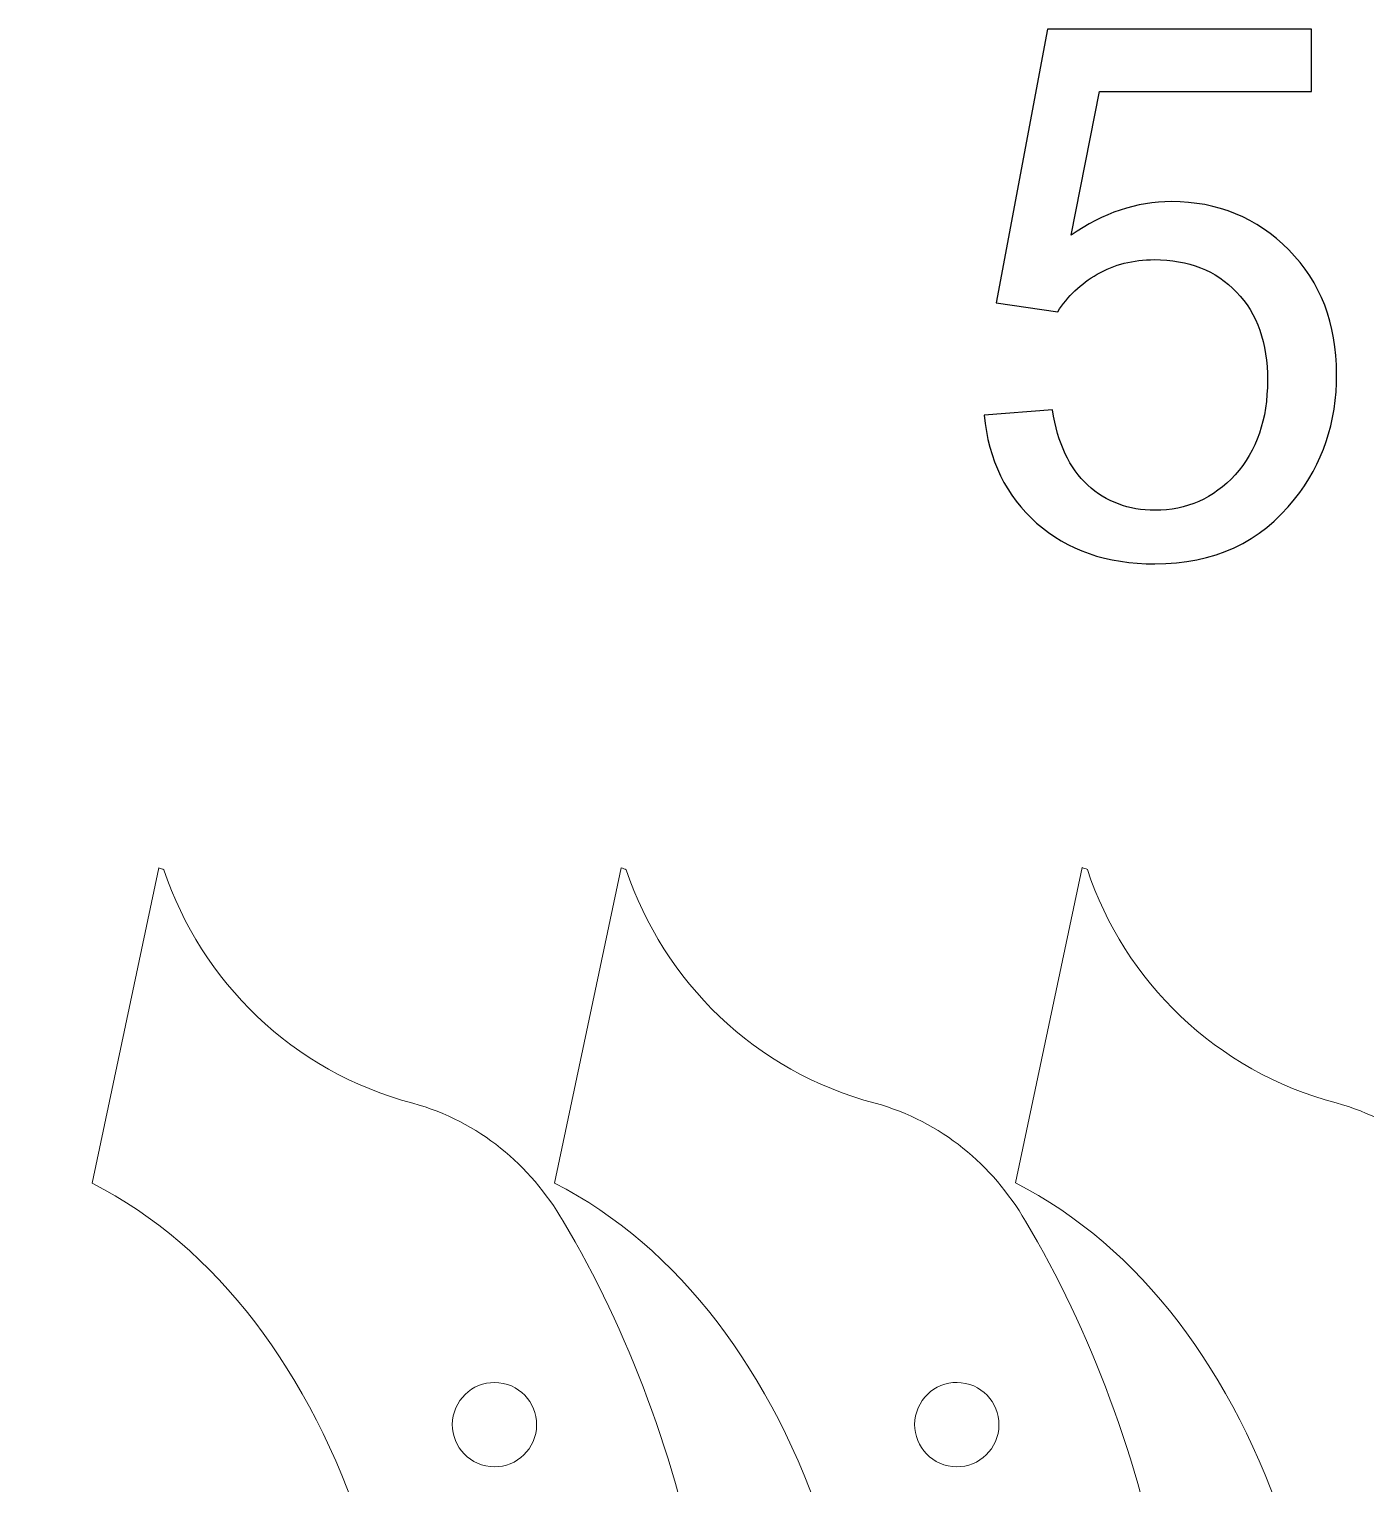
# Model space of a CAD drawing. Header units: millimetres. Extents: x -472 to 119, y -141 to 165.
# Drawn here: x -402.4 to -339, y 95.6 to 164.6 of the extents above; entities that cross this region are included whole.
import ezdxf

# ---------------------------------------------------------------- set-up
doc = ezdxf.new("R2010")
doc.units = ezdxf.units.MM
doc.header["$MEASUREMENT"] = 0
doc.layers.add('Layer 1', color=7, linetype='Continuous')

msp = doc.modelspace()

# ---------------------------------------------------------------- linework, layer by layer
at = {"layer": 'Layer 1', "color": 250}
msp.add_open_spline([(-357.0952, 146.2503), (-357.0952, 146.2503), (-353.8497, 146.4973), (-353.8497, 146.4973), (-353.8497, 146.4973), (-353.6086, 144.9156), (-353.0501, 143.728), (-352.1799, 142.9283), (-352.1799, 142.9283), (-351.3097, 142.1346), (-350.2455, 141.7348), (-348.9931, 141.7348), (-348.9931, 141.7348), (-347.4821, 141.7348), (-346.2179, 142.2992), (-345.189, 143.4222), (-345.189, 143.4222), (-344.166, 144.5511), (-343.6544, 146.0445), (-343.6544, 147.9025), (-343.6544, 147.9025), (-343.6544, 149.6722), (-344.1424, 151.0657), (-345.1243, 152.0888), (-345.1243, 152.0888), (-346.1062, 153.1118), (-347.4056, 153.6233), (-349.0225, 153.6233), (-349.0225, 153.6233), (-350.0279, 153.6233), (-350.9275, 153.394), (-351.7271, 152.9354), (-351.7271, 152.9354), (-352.5209, 152.4768), (-353.1441, 151.883), (-353.6027, 151.1539), (-353.6027, 151.1539), (-353.6027, 151.1539), (-356.5308, 151.5772), (-356.5308, 151.5772), (-356.5308, 151.5772), (-356.5308, 151.5772), (-354.0966, 164.5594), (-354.0966, 164.5594), (-354.0966, 164.5594), (-354.0966, 164.5594), (-341.573, 164.5594), (-341.573, 164.5594), (-341.573, 164.5594), (-341.573, 164.5594), (-341.573, 161.5961), (-341.573, 161.5961), (-341.573, 161.5961), (-341.573, 161.5961), (-351.6213, 161.5961), (-351.6213, 161.5961), (-351.6213, 161.5961), (-351.6213, 161.5961), (-352.9677, 154.7816), (-352.9677, 154.7816), (-352.9677, 154.7816), (-351.4567, 155.8458), (-349.8692, 156.375), (-348.2111, 156.375), (-348.2111, 156.375), (-346.0122, 156.375), (-344.1542, 155.6107), (-342.6431, 154.082), (-342.6431, 154.082), (-341.1321, 152.5533), (-340.3736, 150.5895), (-340.3736, 148.1906), (-340.3736, 148.1906), (-340.3736, 145.9034), (-341.038, 143.9279), (-342.3668, 142.2639), (-342.3668, 142.2639), (-343.9837, 140.2178), (-346.1944, 139.1948), (-348.9931, 139.1948), (-348.9931, 139.1948), (-351.2862, 139.1948), (-353.1559, 139.8415), (-354.6082, 141.1292), (-354.6082, 141.1292), (-356.0604, 142.4168), (-356.8895, 144.1219), (-357.0952, 146.2503)], degree=3, knots=[0, 0, 0, 0, 0.0434783, 0.0434783, 0.0434783, 0.0434783, 0.0869565, 0.0869565, 0.0869565, 0.0869565, 0.1304348, 0.1304348, 0.1304348, 0.1304348, 0.173913, 0.173913, 0.173913, 0.173913, 0.2173913, 0.2173913, 0.2173913, 0.2173913, 0.2608696, 0.2608696, 0.2608696, 0.2608696, 0.3043478, 0.3043478, 0.3043478, 0.3043478, 0.3478261, 0.3478261, 0.3478261, 0.3478261, 0.3913043, 0.3913043, 0.3913043, 0.3913043, 0.4347826, 0.4347826, 0.4347826, 0.4347826, 0.4782609, 0.4782609, 0.4782609, 0.4782609, 0.5217391, 0.5217391, 0.5217391, 0.5217391, 0.5652174, 0.5652174, 0.5652174, 0.5652174, 0.6086957, 0.6086957, 0.6086957, 0.6086957, 0.6521739, 0.6521739, 0.6521739, 0.6521739, 0.6956522, 0.6956522, 0.6956522, 0.6956522, 0.7391304, 0.7391304, 0.7391304, 0.7391304, 0.7826087, 0.7826087, 0.7826087, 0.7826087, 0.826087, 0.826087, 0.826087, 0.826087, 0.8695652, 0.8695652, 0.8695652, 0.8695652, 0.9130435, 0.9130435, 0.9130435, 0.9130435, 1, 1, 1, 1], dxfattribs=at)
at = {"layer": 'Layer 1', "color": 250, "lineweight": 20}
for points, knots in [([(-396.2453, 124.7753), (-396.1643, 124.7448), (-396.0833, 124.714), (-396.0026, 124.6828), (-396.0026, 124.6828), (-394.2371, 119.3964), (-389.9152, 115.112), (-384.1961, 113.6124), (-384.1961, 113.6124), (-384.1961, 113.6124), (-384.1961, 113.6124), (-384.1961, 113.6124), (-384.1961, 113.6124), (-381.0302, 112.7297), (-378.6453, 110.6866), (-377.0672, 108.0219), (-377.0672, 108.0219), (-377.0672, 108.0219), (-377.0672, 108.0219), (-377.0672, 108.0219), (-377.0672, 108.0219), (-373.9542, 102.7945), (-371.6977, 96.7317), (-370.4549, 90.1573), (-370.4549, 90.1573), (-372.7246, 87.1501), (-374.3872, 83.6103), (-375.2171, 79.6803), (-375.2171, 79.6803), (-376.6983, 72.6664), (-375.2557, 65.7157), (-371.7168, 60.0928), (-371.7168, 60.0928), (-373.6362, 52.8214), (-376.6116, 46.1937), (-380.3526, 40.4534), (-380.3526, 40.4534), (-386.6664, 39.0565), (-391.8995, 34.1002), (-393.3226, 27.3613), (-393.3226, 27.3613), (-393.4056, 26.9683), (-393.4733, 26.5755), (-393.528, 26.1836), (-393.528, 26.1836), (-393.528, 26.1836), (-402.4011, 38.0482), (-402.4011, 38.0482), (-402.4011, 38.0482), (-402.4011, 38.0482), (-402.4019, 38.0483), (-402.4019, 38.0483), (-402.4019, 38.0483), (-394.5987, 43.8837), (-388.2018, 54.1772), (-385.5575, 66.6984), (-385.5575, 66.6984), (-381.5106, 85.8615), (-387.6127, 103.8052), (-399.4044, 109.8165), (-399.4044, 109.8165), (-399.4044, 109.8165), (-396.2453, 124.7753), (-396.2453, 124.7753)], [0, 0, 0, 0, 0.0588235, 0.0588235, 0.0588235, 0.0588235, 0.1176471, 0.1176471, 0.1176471, 0.1176471, 0.1764706, 0.1764706, 0.1764706, 0.1764706, 0.2352941, 0.2352941, 0.2352941, 0.2352941, 0.2941176, 0.2941176, 0.2941176, 0.2941176, 0.3529412, 0.3529412, 0.3529412, 0.3529412, 0.4117647, 0.4117647, 0.4117647, 0.4117647, 0.4705882, 0.4705882, 0.4705882, 0.4705882, 0.5294118, 0.5294118, 0.5294118, 0.5294118, 0.5882353, 0.5882353, 0.5882353, 0.5882353, 0.6470588, 0.6470588, 0.6470588, 0.6470588, 0.7058824, 0.7058824, 0.7058824, 0.7058824, 0.7647059, 0.7647059, 0.7647059, 0.7647059, 0.8235294, 0.8235294, 0.8235294, 0.8235294, 0.8823529, 0.8823529, 0.8823529, 0.8823529, 1, 1, 1, 1]), ([(-374.3133, 124.7767), (-374.2322, 124.7462), (-374.1512, 124.7154), (-374.0705, 124.6843), (-374.0705, 124.6843), (-372.305, 119.3978), (-367.9831, 115.1134), (-362.2641, 113.6138), (-362.2641, 113.6138), (-362.2641, 113.6138), (-362.2641, 113.6138), (-362.2641, 113.6138), (-362.2641, 113.6138), (-359.0981, 112.7311), (-356.7132, 110.688), (-355.1352, 108.0233), (-355.1352, 108.0233), (-355.1352, 108.0233), (-355.1352, 108.0233), (-355.1352, 108.0233), (-355.1352, 108.0233), (-352.0221, 102.7959), (-349.7656, 96.7331), (-348.5228, 90.1587), (-348.5228, 90.1587), (-350.7925, 87.1515), (-352.4551, 83.6117), (-353.285, 79.6817), (-353.285, 79.6817), (-354.7662, 72.6678), (-353.3236, 65.7171), (-349.7848, 60.0942), (-349.7848, 60.0942), (-351.7041, 52.8228), (-354.6795, 46.1951), (-358.4205, 40.4548), (-358.4205, 40.4548), (-364.7343, 39.058), (-369.9674, 34.1016), (-371.3906, 27.3627), (-371.3906, 27.3627), (-371.4736, 26.9697), (-371.5412, 26.5769), (-371.5959, 26.185), (-371.5959, 26.185), (-371.5959, 26.185), (-380.469, 38.0496), (-380.469, 38.0496), (-380.469, 38.0496), (-380.469, 38.0496), (-380.4698, 38.0497), (-380.4698, 38.0497), (-380.4698, 38.0497), (-372.6666, 43.8851), (-366.2697, 54.1786), (-363.6254, 66.6998), (-363.6254, 66.6998), (-359.5785, 85.8629), (-365.6806, 103.8066), (-377.4723, 109.8179), (-377.4723, 109.8179), (-377.4723, 109.8179), (-374.3133, 124.7767), (-374.3133, 124.7767)], [0, 0, 0, 0, 0.0588235, 0.0588235, 0.0588235, 0.0588235, 0.1176471, 0.1176471, 0.1176471, 0.1176471, 0.1764706, 0.1764706, 0.1764706, 0.1764706, 0.2352941, 0.2352941, 0.2352941, 0.2352941, 0.2941176, 0.2941176, 0.2941176, 0.2941176, 0.3529412, 0.3529412, 0.3529412, 0.3529412, 0.4117647, 0.4117647, 0.4117647, 0.4117647, 0.4705882, 0.4705882, 0.4705882, 0.4705882, 0.5294118, 0.5294118, 0.5294118, 0.5294118, 0.5882353, 0.5882353, 0.5882353, 0.5882353, 0.6470588, 0.6470588, 0.6470588, 0.6470588, 0.7058824, 0.7058824, 0.7058824, 0.7058824, 0.7647059, 0.7647059, 0.7647059, 0.7647059, 0.8235294, 0.8235294, 0.8235294, 0.8235294, 0.8823529, 0.8823529, 0.8823529, 0.8823529, 1, 1, 1, 1]), ([(-352.4434, 124.79), (-352.3623, 124.7595), (-352.2813, 124.7287), (-352.2006, 124.6976), (-352.2006, 124.6976), (-350.4351, 119.4111), (-346.1132, 115.1267), (-340.3942, 113.6272), (-340.3942, 113.6272), (-340.3942, 113.6272), (-340.3942, 113.6272), (-340.3942, 113.6272), (-340.3942, 113.6272), (-337.2282, 112.7445), (-334.8433, 110.7013), (-333.2653, 108.0366), (-333.2653, 108.0366), (-333.2653, 108.0366), (-333.2653, 108.0366), (-333.2653, 108.0366), (-333.2653, 108.0366), (-330.1522, 102.8093), (-327.8957, 96.7464), (-326.6529, 90.172), (-326.6529, 90.172), (-328.9226, 87.1648), (-330.5852, 83.625), (-331.4151, 79.695), (-331.4151, 79.695), (-332.8963, 72.6811), (-331.4537, 65.7304), (-327.9149, 60.1075), (-327.9149, 60.1075), (-329.8342, 52.8362), (-332.8096, 46.2084), (-336.5506, 40.4681), (-336.5506, 40.4681), (-342.8644, 39.0713), (-348.0975, 34.1149), (-349.5207, 27.376), (-349.5207, 27.376), (-349.6037, 26.983), (-349.6713, 26.5902), (-349.726, 26.1984), (-349.726, 26.1984), (-349.726, 26.1984), (-358.5991, 38.0629), (-358.5991, 38.0629), (-358.5991, 38.0629), (-358.5991, 38.0629), (-358.5999, 38.0631), (-358.5999, 38.0631), (-358.5999, 38.0631), (-350.7967, 43.8985), (-344.3998, 54.1919), (-341.7555, 66.7132), (-341.7555, 66.7132), (-337.7086, 85.8762), (-343.8107, 103.82), (-355.6024, 109.8312), (-355.6024, 109.8312), (-355.6024, 109.8312), (-352.4434, 124.79), (-352.4434, 124.79)], [0, 0, 0, 0, 0.0588235, 0.0588235, 0.0588235, 0.0588235, 0.1176471, 0.1176471, 0.1176471, 0.1176471, 0.1764706, 0.1764706, 0.1764706, 0.1764706, 0.2352941, 0.2352941, 0.2352941, 0.2352941, 0.2941176, 0.2941176, 0.2941176, 0.2941176, 0.3529412, 0.3529412, 0.3529412, 0.3529412, 0.4117647, 0.4117647, 0.4117647, 0.4117647, 0.4705882, 0.4705882, 0.4705882, 0.4705882, 0.5294118, 0.5294118, 0.5294118, 0.5294118, 0.5882353, 0.5882353, 0.5882353, 0.5882353, 0.6470588, 0.6470588, 0.6470588, 0.6470588, 0.7058824, 0.7058824, 0.7058824, 0.7058824, 0.7647059, 0.7647059, 0.7647059, 0.7647059, 0.8235294, 0.8235294, 0.8235294, 0.8235294, 0.8823529, 0.8823529, 0.8823529, 0.8823529, 1, 1, 1, 1]), ([(-379.911, 100.3213), (-378.8303, 100.0931), (-378.1392, 99.032), (-378.3675, 97.9512), (-378.3675, 97.9512), (-378.5957, 96.8705), (-379.6568, 96.1794), (-380.7376, 96.4076), (-380.7376, 96.4076), (-381.8183, 96.6359), (-382.5094, 97.697), (-382.2811, 98.7777), (-382.2811, 98.7777), (-382.0529, 99.8585), (-380.9918, 100.5495), (-379.911, 100.3213)], [0, 0, 0, 0, 0.2, 0.2, 0.2, 0.2, 0.4, 0.4, 0.4, 0.4, 0.6, 0.6, 0.6, 0.6, 1, 1, 1, 1]), ([(-357.979, 100.3227), (-356.8982, 100.0945), (-356.2071, 99.0334), (-356.4354, 97.9526), (-356.4354, 97.9526), (-356.6636, 96.8719), (-357.7247, 96.1808), (-358.8055, 96.409), (-358.8055, 96.409), (-359.8862, 96.6373), (-360.5773, 97.6984), (-360.3491, 98.7791), (-360.3491, 98.7791), (-360.1208, 99.8599), (-359.0597, 100.551), (-357.979, 100.3227)], [0, 0, 0, 0, 0.2, 0.2, 0.2, 0.2, 0.4, 0.4, 0.4, 0.4, 0.6, 0.6, 0.6, 0.6, 1, 1, 1, 1])]:
    msp.add_open_spline(points, degree=3, knots=knots, dxfattribs=at)

doc.saveas('drawing.dxf')
